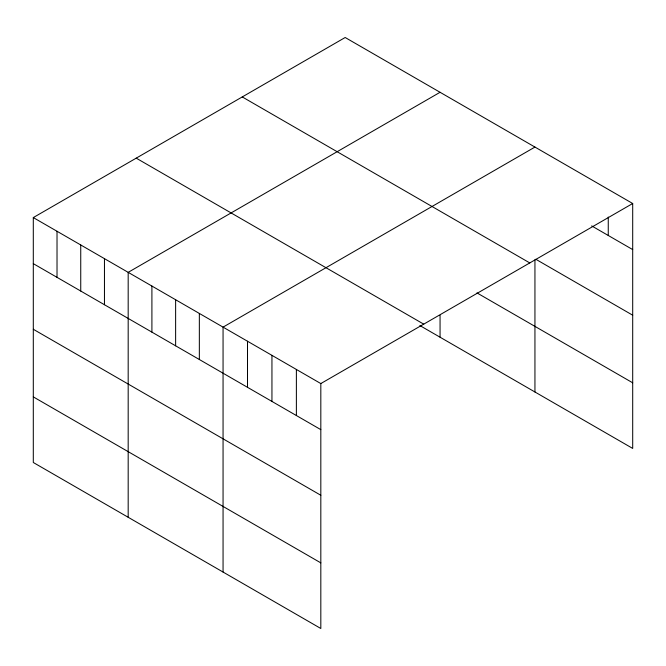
<?xml version="1.0" encoding="UTF-8"?>
<svg xmlns="http://www.w3.org/2000/svg" width="666" height="666" viewBox="0 0 666 666"><rect width="100%" height="100%" fill="white"/><g stroke="black" fill="none" stroke-linecap="round" stroke-linejoin="round"><path stroke-width="1" d="M33.3 217.574L320.821 383.566L320.821 628.496L33.3 462.495L33.3 217.574L345.179 37.504L632.7 203.505L632.7 448.426L419.855 325.541M440.06 92.291L128.18 272.352L128.18 517.274M534.94 147.069L223.06 327.131L223.06 572.052M320.821 383.566L632.7 203.505M591.674 225.899L632.7 249.584M535.814 259.265L632.7 315.201M242.257 96.928L529.778 262.928M476.956 292.898L632.7 382.808M136.222 158.15L423.743 324.151M33.3 263.653L320.821 429.645M33.3 329.27L320.821 495.263M33.3 396.878L320.821 562.87M608.258 217.041L608.258 235.473M534.94 259.79L534.94 391.991M440.06 315.334L440.06 337.212M296.378 369.455L296.378 415.534M271.944 355.353L271.944 401.431M247.502 341.242L247.502 387.321M199.342 313.436L199.342 359.515M175.624 299.742L175.624 345.82M151.906 286.047L151.906 332.126M104.462 258.658L104.462 304.737M80.744 244.963L80.744 291.042M57.018 231.269L57.018 277.347"/></g></svg>
